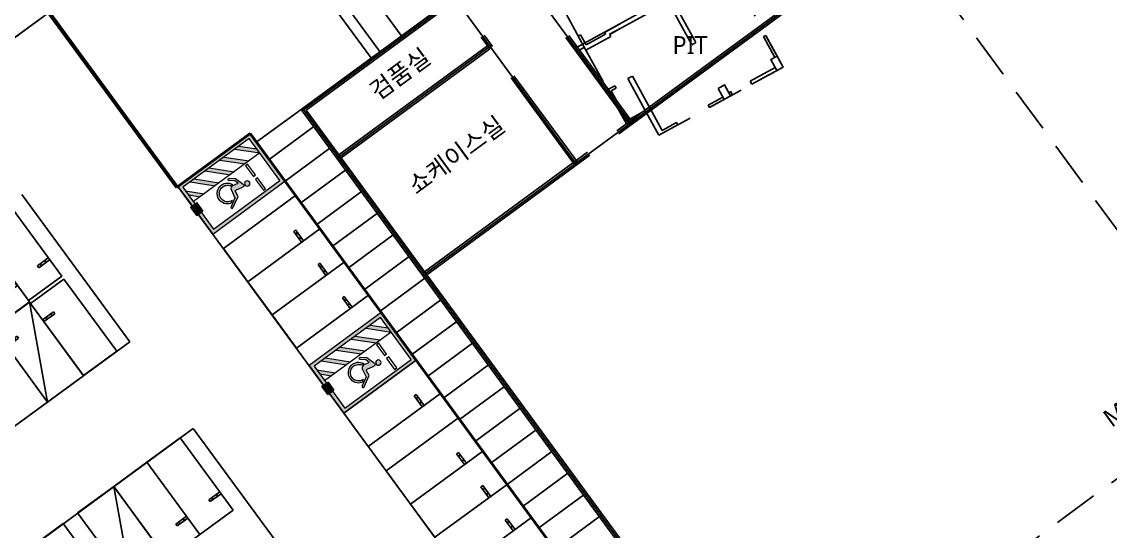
# Model space of a CAD drawing. Header units: millimetres. Extents: x 75184266 to 76346726, y -35077925 to -33679385.
# Drawn here: x 75412683 to 75473512, y -34925494 to -34897042 of the extents above; entities that cross this region are included whole.
import ezdxf
from ezdxf.enums import TextEntityAlignment as Align

# ---------------------------------------------------------------- set-up
doc = ezdxf.new("R2010")
doc.units = ezdxf.units.MM
doc.header["$LTSCALE"] = 50
doc.header["$MEASUREMENT"] = 0
for name, pattern in [('XR-지하3층$0$H', [1.3, 0.8, -0.5]), ('XR-지하3층$0$HIDDEN', [0.375, 0.25, -0.125]), ('XR-지하3층$0$HIDDEN2', [0.1875, 0.125, -0.0625])]:
    doc.linetypes.add(name, pattern=pattern)
for name, color, linetype in [('XR-지하3층$0$1HIDDEN2', 1, 'XR-지하3층$0$HIDDEN2'), ('XR-지하3층$0$5', 5, 'CONTINUOUS'), ('XR-지하3층$0$hat', 8, 'CONTINUOUS'), ('XR-지하3층$0$일반주차', 8, 'CONTINUOUS'), ('XR-지하3층$0$장애인', 11, 'CONTINUOUS'), ('XR-지하3층$0$확장형주차', 8, 'CONTINUOUS')]:
    doc.layers.add(name, color=color, linetype=linetype)
doc.layers.add('건축', color=8, linetype='CONTINUOUS', plot=False)
doc.layers.add('유도관제-주차면', color=7, linetype='CONTINUOUS', lineweight=100)
doc.styles.add('XR-지하3층$0$맑은고딕', font='')
doc.styles.get('XR-지하3층$0$맑은고딕').set_extended_font_data('Malgun Gothic')

# ---------------------------------------------------------------- blocks, each defined once
blk = doc.blocks.new('XR-지하3층$0$일반형 주차')
at = {"layer": 'XR-지하3층$0$일반주차'}
for p, q in [((750, 3865), (0, 3865)), ((0, 3735), (750, 3735)), ((750, 3735), (750, 3865))]:
    blk.add_line(p, q, dxfattribs=at)
blk.add_lwpolyline([(2300, 5000), (0, 5000), (0, 0), (2300, 0)], close=True, dxfattribs=at)
for centre in [(238, 3800), (563, 3800)]:
    blk.add_circle(centre, 17.5, dxfattribs=at)
blk = doc.blocks.new('XR-지하3층$0$확장형 주차')
at = {"layer": 'XR-지하3층$0$확장형주차', "color": 7}
for p, q in [((0, 3965), (800, 3965)), ((0, 3835), (800, 3835)), ((800, 3835), (800, 3965))]:
    blk.add_line(p, q, dxfattribs=at)
blk.add_lwpolyline([(2500, 5100), (0, 0)], dxfattribs=at)
blk.add_lwpolyline([(2500, 5091), (0, 5091), (0, -9), (2500, -9)], close=True, dxfattribs=at)
for centre in [(238, 3900), (613, 3900)]:
    blk.add_circle(centre, 17.5, dxfattribs=at)
blk = doc.blocks.new('XR-지하3층$0$장애인 주차')
at = {"layer": 'XR-지하3층$0$5', "ltscale": 4}
h = blk.add_hatch(color=7, dxfattribs=at)
h.dxf.hatch_style = 1
h.paths.add_polyline_path([(3842, -695), (4402, -695), (4402, -1115), (3842, -1115)])
h.paths.add_polyline_path([(3892, -1065), (4352, -1065), (4352, -745), (3892, -745)], flags=16)
h.paths.add_polyline_path([(3982, -990), (3988, -973), (4011, -981), (4046, -898), (4136, -898), (4137, -881), (4072, -881), (4072, -863), (4138, -863), (4142, -810, -3.72247), (4161, -797), (4152, -916), (4058, -916), (4021, -1003)], flags=0)
h = blk.add_hatch(color=256, dxfattribs=at)
h.dxf.hatch_style = 1
h.paths.add_polyline_path([(4352, -1065), (4352, -745), (3892, -745), (3892, -1065)])
at = {"layer": 'XR-지하3층$0$hat'}
h = blk.add_hatch(color=7, dxfattribs=at)
edge = h.paths.add_edge_path()
edge.add_line((4161, -797), (4152, -916))
edge.add_line((4152, -916), (4058, -916))
edge.add_line((4058, -916), (4021, -1003))
edge.add_line((4021, -1003), (3982, -990))
edge.add_line((3982, -990), (3988, -973))
edge.add_line((3988, -973), (4011, -981))
edge.add_line((4011, -981), (4046, -898))
edge.add_line((4046, -898), (4136, -898))
edge.add_line((4136, -898), (4137, -881))
edge.add_line((4137, -881), (4072, -881))
edge.add_line((4072, -881), (4072, -863))
edge.add_line((4072, -863), (4138, -863))
edge.add_line((4138, -863), (4142, -810))
edge.add_arc((4140, -787), 22.8, -24.88273, 274.96983, ccw=False)
edge = h.paths.add_edge_path()
edge.add_line((4048, -981), (4058, -958))
edge.add_arc((4127, -942), 71.5, 192.8781, 416.16881)
edge.add_line((4167, -882), (4169, -863))
edge.add_arc((4127, -942), 89.2, 206.53502, 422.4866, ccw=False)
at = {"layer": 'XR-지하3층$0$장애인', "lineweight": 5, "true_color": 0xffffff}
blk.add_hatch(color=7, dxfattribs=at).paths.add_polyline_path([(2472, 3995), (2472, -1005), (3842, -1005), (3842, -805), (2672, -805), (2672, 3795), (5572, 3795), (5572, -805), (4402, -805), (4402, -1005), (5772, -1005), (5772, 3995)])
h = blk.add_hatch(color=7, dxfattribs=at)
h.paths.add_polyline_path([(5572, 2795), (5572, 3078), (4855, 3795), (4572, 3795)])
h.paths.add_polyline_path([(4572, 3045), (4572, 2762), (5572, 1762), (5572, 2045)])
h.paths.add_polyline_path([(4572, 2012), (4572, 1729), (5572, 729), (5572, 1012)])
h.paths.add_polyline_path([(5572, -304), (5572, -21), (4572, 979), (4572, 696)])
h.paths.add_polyline_path([(4572, -54), (4572, -336), (5041, -805), (5323, -805)])
h = blk.add_hatch(color=7, dxfattribs=at)
h.paths.add_polyline_path([(3763, 2216, -1), (3463, 2216, -1)])
h.paths.add_polyline_path([(3992, 1503, -0.343093), (3870, 1283), (3381, 1194), (3090, 708, -0.931653), (2987, 770), (3330, 1379), (3639, 1415, 0.446048), (3689, 1485), (3600, 1888, -0.596144), (3699, 2009), (4214, 1851), (4443, 1569, -0.883364), (4355, 1493), (4151, 1741), (3925, 1810)])
h.paths.add_polyline_path([(4053, 1393), (4055, 1528, -1.526545), (3257, 820), (3348, 969, 1.638056)])
at = {"layer": 'XR-지하3층$0$1HIDDEN2', "color": 11}
for points in [[(4161, -797), (4152, -916), (4058, -916), (4021, -1003), (3982, -990), (3988, -973), (4011, -981), (4046, -898), (4136, -898), (4137, -881), (4072, -881), (4072, -863), (4138, -863), (4142, -810)], [(4167, -882), (4169, -863)]]:
    blk.add_lwpolyline(points, dxfattribs=at)
for centre, radius, start, end in [((4127, -942), 89.2, 206.53502, 62.4866), ((4127, -942), 71.5, 192.8781, 56.16881), ((4140, -787), 22.8, 335.11727, 274.96983)]:
    blk.add_arc(centre, radius, start, end, dxfattribs=at)
at = {"layer": 'XR-지하3층$0$5', "lineweight": 5}
for p, q in [((4572, 3795), (4572, -805)), ((5572, 2795), (4572, 3795)), ((5572, 3078), (4855, 3795)), ((5572, 2045), (4572, 3045)), ((5572, 1762), (4572, 2762)), ((5572, 1012), (4572, 2012)), ((5572, 729), (4572, 1729)), ((5572, -21), (4572, 979)), ((5572, -304), (4572, 696)), ((5323, -805), (4572, -54)), ((5041, -805), (4572, -336))]:
    blk.add_line(p, q, dxfattribs=at)
at = {"layer": 'XR-지하3층$0$5', "ltscale": 4}
for p, q in [((4165, -1005), (4165, -805)), ((4165, -805), (4165, -905))]:
    blk.add_line(p, q, dxfattribs=at)
at = {"layer": 'XR-지하3층$0$5', "lineweight": 5}
for points in [[(3842, -1005), (2472, -1005), (2472, 3995), (5772, 3995), (5772, -1005), (4402, -1005)], [(3842, -805), (2672, -805), (2672, 3795), (5572, 3795), (5572, -805), (4402, -805)]]:
    blk.add_lwpolyline(points, dxfattribs=at)
at = {"layer": 'XR-지하3층$0$5', "ltscale": 4}
for points in [[(3842, -695), (3842, -1115), (4402, -1115), (4402, -695)], [(3892, -745), (3892, -1065), (4352, -1065), (4352, -745)]]:
    blk.add_lwpolyline(points, close=True, dxfattribs=at)
at = {"layer": 'XR-지하3층$0$장애인', "color": 8, "lineweight": 5}
for p, q in [((3689, 1485), (3600, 1888, 0)), ((3699, 2009, 0), (4214, 1851, 0)), ((4214, 1851, 0), (4443, 1569, 0)), ((3925, 1810, 0), (4151, 1741, 0)), ((4055, 1528), (4053, 1393)), ((4151, 1741, 0), (4355, 1493, 0)), ((3348, 969), (3257, 820))]:
    blk.add_line(p, q, dxfattribs=at)
at = {"layer": 'XR-지하3층$0$장애인', "color": 7, "lineweight": 5}
for points in [[(3523, 2720), (2773, 2720), (2773, 2870), (3523, 2870)], [(4473, 2720), (3723, 2720), (3723, 2870), (4473, 2870)]]:
    blk.add_lwpolyline(points, close=True, dxfattribs=at)
at = {"layer": 'XR-지하3층$0$장애인', "color": 8, "lineweight": 5}
for points in [[(3094, 715, -1.000002), (2987, 770), (3330, 1379), (3640, 1415)], [(3992, 1503, -0.343093), (3870, 1283), (3381, 1194), (3094, 715)]]:
    blk.add_lwpolyline(points, format="xyb", dxfattribs=at)
at = {"layer": 'XR-지하3층$0$장애인', "color": 8, "lineweight": 5, "extrusion": (0.976964, 0.213404, 0), "elevation": 4221}
blk.add_lwpolyline([(617, 0), (931, 0)], dxfattribs=at)
at = {"layer": 'XR-지하3층$0$장애인', "color": 8, "lineweight": 5}
blk.add_circle((3613, 2216), 150, dxfattribs=at)
for centre, radius, start, end in [((3682, 1922, 0), 88.4, 79.11433, 202.31847), ((3810, 1000), 582, 198.00599, 65.09494), ((3809, 1000), 462, 183.85247, 58.2396), ((3632, 1473), 57.7, 276.27861, 12.43535), ((4394, 1537, 0), 58.8, 227.96553, 33.79043)]:
    blk.add_arc(centre, radius, start, end, dxfattribs=at)

msp = doc.modelspace()

# ---------------------------------------------------------------- linework, layer by layer
at = {"layer": '건축', "ltscale": 0.5}
for p, q in [((75426220, -34874747), (75446768, -34902773)), ((75435095, -34911207), (75481468, -34877209)), ((75445932, -34903138), (75464025, -34889873)), ((75446050, -34903299), (75464144, -34890034)), ((75428355, -34902013), (75439888, -34893558)), ((75428296, -34901932), (75437562, -34895139)), ((75428575, -34901975), (75437680, -34895300)), ((75436844, -34895665), (75443706, -34905024)), ((75389496, -34914631), (75414254, -34896479)), ((75414254, -34896479), (75461674, -34961159)), ((75438522, -34897783), (75438995, -34898428)), ((75443253, -34897811), (75446730, -34902553)), ((75443728, -34898458), (75445244, -34897626)), ((75430306, -34904674), (75438935, -34898348)), ((75430408, -34904475), (75438715, -34898385)), ((75438360, -34897901), (75438833, -34898547)), ((75443092, -34897929), (75446569, -34902671)), ((75430527, -34904637), (75438833, -34898547)), ((75443847, -34898621), (75444126, -34898468)), ((75440028, -34900176), (75443625, -34905083)), ((75440189, -34900057), (75443787, -34904965)), ((75428296, -34901932), (75473469, -34963547)), ((75428376, -34901873), (75473549, -34963488)), ((75428575, -34901975), (75473512, -34963267)), ((75435198, -34911008), (75444303, -34904332)), ((75435316, -34911169), (75444421, -34904494)), ((75412683, -34906683), (75418714, -34914909)), ((75398472, -34929750), (75418714, -34914909)), ((75402019, -34934588), (75422262, -34919748)), ((75422262, -34919748), (75427051, -34926280))]:
    msp.add_line(p, q, dxfattribs=at)
at = {"layer": '건축', "ltscale": 100}
msp.add_line((75432196, -34899044), (75420978, -34883742), dxfattribs=at)
at = {"layer": '건축'}
for p, q in [((75448634, -34895594), (75450130, -34898321)), ((75448974, -34895693), (75450350, -34898200)), ((75447760, -34896245), (75446076, -34897169)), ((75447880, -34896464), (75446197, -34897388)), ((75443916, -34897773), (75443784, -34897845)), ((75443784, -34897845), (75444212, -34898626)), ((75443916, -34897773), (75444223, -34898334)), ((75445306, -34897740), (75444223, -34898334)), ((75454128, -34897872, 0), (75454259, -34897800, 0)), ((75454259, -34897800, 0), (75455231, -34899571)), ((75445602, -34897863), (75444212, -34898626)), ((75454128, -34897872, 0), (75454763, -34899029, 0)), ((75454784, -34899588, 0), (75453382, -34900358, 0)), ((75455231, -34899571), (75453478, -34900533, 0)), ((75446551, -34900217), (75447530, -34902001)), ((75446814, -34900072), (75448479, -34903105)), ((75445425, -34900835, 0), (75445466, -34900909, 0)), ((75445832, -34900611), (75445904, -34900743)), ((75445832, -34900611), (75445904, -34900743)), ((75451607, -34900761), (75451944, -34901375)), ((75451958, -34900569), (75452294, -34901182)), ((75453478, -34900533, 0), (75453382, -34900358, 0)), ((75445628, -34900894), (75445905, -34901398)), ((75445905, -34901398), (75445773, -34901470)), ((75451047, -34901696), (75451120, -34901827)), ((75451047, -34901696), (75451120, -34901827)), ((75446348, -34902205), (75446216, -34902277)), ((75446348, -34902205), (75446535, -34902547)), ((75447602, -34902132), (75448288, -34903381)), ((75449277, -34902668), (75449349, -34902799))]:
    msp.add_line(p, q, dxfattribs=at)
at = {"layer": '건축', "ltscale": 3}
msp.add_line((75425783, -34903746), (75469200, -34962966), dxfattribs=at)
for points in [[(75422670, -34882498), (75433890, -34897802)], [(75421460, -34883385), (75432680, -34898689)], [(75425791, -34903768), (75428296, -34901932)], [(75426507, -34904734), (75429012, -34902898)], [(75427394, -34905944), (75429898, -34904107)], [(75428281, -34907153), (75430785, -34905317)], [(75429168, -34908363), (75431672, -34906527)], [(75430055, -34909573), (75432559, -34907737)], [(75430941, -34910783), (75433446, -34908946)], [(75431828, -34911992), (75434333, -34910156)], [(75432715, -34913202), (75435215, -34911369)], [(75433602, -34914412), (75436107, -34912575)], [(75434489, -34915621), (75436994, -34913785)], [(75435376, -34916831), (75437881, -34914995)], [(75436263, -34918041), (75438767, -34916205)], [(75437150, -34919251), (75439654, -34917414)], [(75438037, -34920460), (75440541, -34918624)], [(75438924, -34921670), (75441428, -34919834)], [(75439810, -34922880), (75442315, -34921043)], [(75440697, -34924089), (75443202, -34922253)], [(75441584, -34925299), (75444089, -34923463)], [(75442471, -34926509), (75444976, -34924673)]]:
    msp.add_lwpolyline(points, dxfattribs=at)
at = {"layer": '건축', "linetype": 'XR-지하3층$0$HIDDEN', "ltscale": 200}
for points in [[(75461610, -34891898), (75499447, -34943507)], [(75499802, -34903570), (75454720, -34936622)]]:
    msp.add_lwpolyline(points, dxfattribs=at)
at = {"layer": '건축', "linetype": 'XR-지하3층$0$H', "ltscale": 50}
msp.add_lwpolyline([(75441311, -34893339), (75444212, -34898626), (75446476, -34902750), (75447602, -34902132), (75448288, -34903381), (75455231, -34899571), (75453350, -34896143)], dxfattribs=at)
at = {"layer": '건축'}
for points in [[(75445248, -34897635), (75445244, -34897626), (75446076, -34897169), (75446081, -34897178)], [(75445539, -34897749), (75445534, -34897740), (75446192, -34897379), (75446197, -34897388)]]:
    msp.add_lwpolyline(points, close=True, dxfattribs=at)
at = {"layer": '건축', "ltscale": 0.5}
for points in [[(75445248, -34897635), (75446081, -34897178), (75446076, -34897169)], [(75445306, -34897740), (75445248, -34897635)], [(75446197, -34897388), (75446192, -34897379), (75445534, -34897740), (75445539, -34897749)], [(75445602, -34897863), (75445539, -34897749)], [(75450350, -34898200), (75450130, -34898321)], [(75446814, -34900072), (75446551, -34900217)], [(75451944, -34901375), (75452294, -34901182), (75451958, -34900569), (75451607, -34900761)]]:
    msp.add_lwpolyline(points, dxfattribs=at)
at = {"layer": '건축', "elevation": 0}
for points in [[(75454128, -34897872), (75454259, -34897800)], [(75445556, -34900763), (75445425, -34900835)], [(75452312, -34900945), (75452408, -34901120)], [(75452336, -34900988), (75452408, -34901120)], [(75452336, -34900988), (75452408, -34901120)]]:
    msp.add_lwpolyline(points, dxfattribs=at)
at = {"layer": '건축', "ltscale": 0.5}
msp.add_lwpolyline([(75454894, -34898957), (75455231, -34899571), (75454880, -34899763), (75454544, -34899150)], close=True, dxfattribs=at)
at = {"layer": '건축'}
for points in [[(75445556, -34900763), (75445832, -34900611)], [(75445628, -34900894), (75445904, -34900743)], [(75451607, -34900761), (75451958, -34900569)], [(75445773, -34901470), (75445466, -34900909)], [(75451047, -34901696), (75451871, -34901243)], [(75451120, -34901827), (75452408, -34901120)], [(75452198, -34901007), (75452312, -34900945)], [(75446535, -34902547), (75447530, -34902001)], [(75451047, -34901696), (75451120, -34901827)], [(75451047, -34901696), (75451120, -34901827)], [(75446476, -34902750), (75446216, -34902277)], [(75446476, -34902750), (75447602, -34902132)], [(75448479, -34903105), (75449277, -34902668)], [(75449277, -34902668), (75449349, -34902799)], [(75449277, -34902668), (75449349, -34902799)], [(75448288, -34903381), (75449349, -34902799)]]:
    msp.add_lwpolyline(points, dxfattribs=at)
at = {"layer": '유도관제-주차면', "lineweight": 40, "ltscale": 0.5}
for p, q in [((75411163, -34892433), (75421323, -34906300)), ((75421323, -34906300), (75425441, -34903281)), ((75425441, -34903281), (75469200, -34962966))]:
    msp.add_line(p, q, dxfattribs=at)

# ---------------------------------------------------------------- block references
at = {"layer": '유도관제-주차면', "lineweight": 40}
for name, p, rotation in [('XR-지하3층$0$일반형 주차', (75412319, -34897898), 36.24693643183485), ('XR-지하3층$0$일반형 주차', (75411957, -34907215), 216.2469348949301), ('XR-지하3층$0$확장형 주차', (75410102, -34908575), 216.2469348949301), ('XR-지하3층$0$일반형 주차', (75416133, -34916801), 36.24693643183485), ('XR-지하3층$0$확장형 주차', (75414117, -34918280), 36.24693643183485), ('XR-지하3층$0$일반형 주차', (75412262, -34919639), 36.24693643183485), ('XR-지하3층$0$일반형 주차', (75421536, -34920280), 216.2469348949301), ('XR-지하3층$0$일반형 주차', (75419681, -34921640), 216.2469348949301), ('XR-지하3층$0$확장형 주차', (75417826, -34923000), 216.2469348949301), ('XR-지하3층$0$일반형 주차', (75415003, -34925069), 216.2469348949301)]:
    msp.add_blockref(name, p, dxfattribs=dict(at, rotation=rotation))
at = {"layer": '유도관제-주차면', "lineweight": 40, "xscale": -1, "rotation": 306.2469333594607}
for name, p in [('XR-지하3층$0$장애인 주차', (75425632, -34910298)), ('XR-지하3층$0$일반형 주차', (75425311, -34911560)), ('XR-지하3층$0$일반형 주차', (75426671, -34913415)), ('XR-지하3층$0$일반형 주차', (75428031, -34915270)), ('XR-지하3층$0$장애인 주차', (75432962, -34920300)), ('XR-지하3층$0$일반형 주차', (75432050, -34920755)), ('XR-지하3층$0$일반형 주차', (75434416, -34923980)), ('XR-지하3층$0$일반형 주차', (75435776, -34925835)), ('XR-지하3층$0$일반형 주차', (75437136, -34927690))]:
    msp.add_blockref(name, p, dxfattribs=at)

# ---------------------------------------------------------------- texts
at = {"layer": '건축', "style": 'XR-지하3층$0$맑은고딕'}
msp.add_text('PIT', height=1000, dxfattribs=at).set_placement((75450030, -34898345, 0), align=Align.MIDDLE_CENTER)
for s, p in [('검품실', (75433815, -34899950)), ('쇼케이스실', (75436960, -34904483)), ('MART', (75474729, -34918281))]:
    msp.add_text(s, height=1000, rotation=36.24693, dxfattribs=at).set_placement(p, align=Align.MIDDLE_CENTER)

doc.saveas('drawing.dxf')
